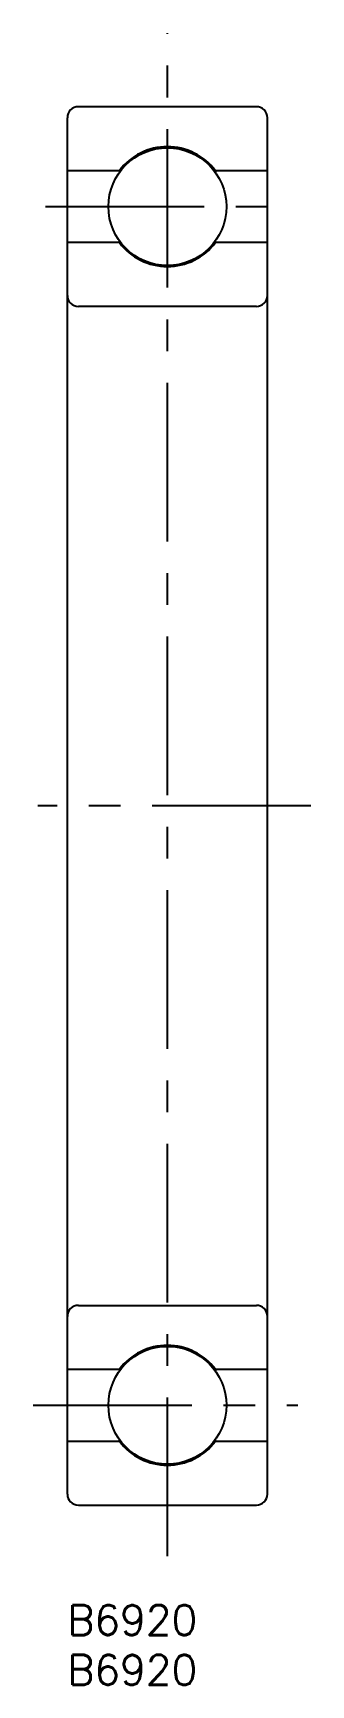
# Model space of a CAD drawing. Extents: x -3 to 24, y -8 to 157.
import ezdxf

# ---------------------------------------------------------------- set-up
doc = ezdxf.new("R2010")
doc.units = 0
doc.header["$LTSCALE"] = 0.5
doc.linetypes.add('CENTER', pattern=[50.8, 31.75, -6.35, 6.35, -6.35])
for name, color, linetype in [('MSM_CENTER', 1, 'CENTER'), ('MSM_CONTINUOUS', 7, 'CONTINUOUS'), ('MSM_PART_NUMBER', 7, 'CONTINUOUS')]:
    doc.layers.add(name, color=color, linetype=linetype)
doc.styles.get("Standard").update_dxf_attribs({"font": 'txt.shx', "height": 3, "bigfont": 'bigfont.shx'})

msp = doc.modelspace()

# ---------------------------------------------------------------- linework, layer by layer
at = {"layer": 'MSM_CENTER'}
for p, q in [((10, 4.89), (10, 157.38)), ((-2.19, 140), (22.36, 140)), ((24.36, 80), (-2.97, 80)), ((-3.44, 20), (23.06, 20))]:
    msp.add_line(p, q, dxfattribs=at)
at = {"layer": 'MSM_CONTINUOUS'}
for p, q in [((0, 11.1), (0, 148.9)), ((18.9, 150), (1.1, 150)), ((20, 11.1), (20, 148.9)), ((5.2, 143.6), (0, 143.6)), ((5.2, 143.6), (5.2, 143.43)), ((20, 143.6), (14.8, 143.6)), ((14.8, 143.6), (14.8, 143.43)), ((5.2, 136.4), (0, 136.4)), ((5.2, 136.4), (5.2, 136.57)), ((14.8, 136.4), (14.8, 136.57)), ((20, 136.4), (14.8, 136.4)), ((18.9, 130), (1.1, 130)), ((1.1, 30), (18.9, 30)), ((0, 23.6), (5.2, 23.6)), ((5.2, 23.6), (5.2, 23.43)), ((14.8, 23.6), (20, 23.6)), ((14.8, 23.6), (14.8, 23.43)), ((5.2, 16.4), (5.2, 16.57)), ((14.8, 16.4), (14.8, 16.57)), ((0, 16.4), (5.2, 16.4)), ((14.8, 16.4), (20, 16.4)), ((1.1, 10), (18.9, 10))]:
    msp.add_line(p, q, dxfattribs=at)
for centre in [(10, 140), (10, 20)]:
    msp.add_circle(centre, 5.9, dxfattribs=at)
for centre, radius, start, end in [((1.1, 148.9), 1.1, 90, 180), ((18.9, 148.9), 1.1, 0, 90), ((10, 140), 6, 36.8699, 143.1301), ((10, 140), 6, 216.8699, 323.1301), ((1.1, 131.1), 1.1, 180, 270), ((18.9, 131.1), 1.1, 270, 0), ((1.1, 28.9), 1.1, 90, 180), ((18.9, 28.9), 1.1, 360, 90), ((10, 20), 6, 36.8699, 143.1301), ((10, 20), 6, 216.8699, 323.1301), ((1.1, 11.1), 1.1, 180, 270), ((18.9, 11.1), 1.1, 270, 360)]:
    msp.add_arc(centre, radius, start, end, dxfattribs=at)

# ---------------------------------------------------------------- texts
at = {"layer": 'MSM_PART_NUMBER'}
for p in [(0, -3), (0, -8)]:
    msp.add_text('B6920', height=3, dxfattribs=at).set_placement(p)

doc.saveas('drawing.dxf')
